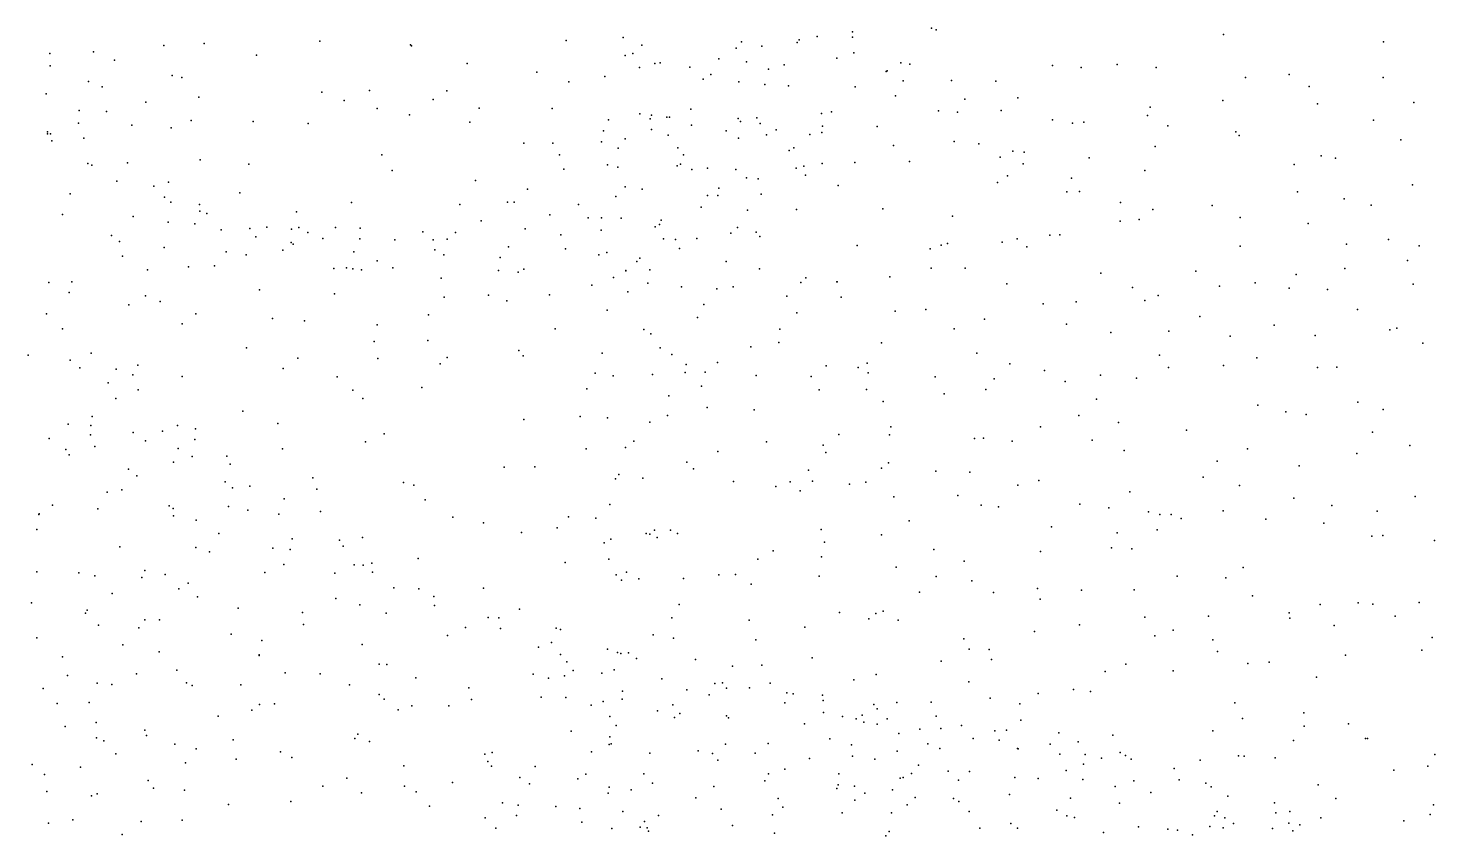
# Model space of a CAD drawing. Header units: metres. Extents: x -23.9 to 23.9, y -27.4 to 27.4.
# Drawn here: x -0.01 to 5.95, y 6.83 to 10.25 of the extents above; entities that cross this region are included whole.
import ezdxf

# ---------------------------------------------------------------- set-up
doc = ezdxf.new("R2010")
doc.units = ezdxf.units.M

msp = doc.modelspace()

# ---------------------------------------------------------------- linework, layer by layer
for p in [(3.8222, 10.2519, 2.9899), (1.2307, 10.197, -28.8408), (2.2737, 10.1993, 12.9782), (2.5161, 10.2122, -4.6904), (3.0176, 10.1939, -8.9267), (3.262, 10.2022, 0.8809), (3.3377, 10.2167, 14.9064), (3.4876, 10.2136, 14.4646), (3.4877, 10.2359, 1.4901), (3.8413, 10.2441, 17.7688), (5.0587, 10.2255, 3.2038), (5.7365, 10.1939, -0.9787), (0.0872, 10.1441, 0.6359), (0.2713, 10.1513, 12.8953), (0.5701, 10.1781, 12.866), (0.7407, 10.187, -28.434), (0.9629, 10.1372, 12.8966), (1.6148, 10.1815, 12.8449), (1.6186, 10.1776, -0.2081), (2.5249, 10.1367, -5.056), (2.5566, 10.1445, -3.9817), (2.5945, 10.1791, -3.5465), (2.9951, 10.1666, 0.3764), (3.1038, 10.1751, 15.3668), (3.2531, 10.1908, 13.4295), (3.4935, 10.147, 1.2371), (0.0885, 10.0923, -12.5939), (0.3606, 10.1164, 0.28), (1.8546, 10.1017, 12.9137), (2.5849, 10.0847, -5.4868), (2.6498, 10.1019, 13.123), (2.6724, 10.1044, -6.0327), (2.7983, 10.086, 15.9228), (2.921, 10.1224, -7.8426), (3.0384, 10.1086, 13.2766), (3.1312, 10.0784, 17.2813), (3.1984, 10.097, 0.5757), (3.4217, 10.1252, 17.5257), (3.692, 10.1048, 2.0929), (3.7301, 10.0991, 2.3417), (4.3352, 10.0932, 3.08), (4.4567, 10.0845, -1.5992), (4.6088, 10.0983, -26.67), (4.7739, 10.0858, 3.1565), (0.2499, 10.0255, 13.2903), (0.6051, 10.0519, 0.134), (0.6459, 10.0431, -12.4744), (2.1499, 10.0659, -11.9075), (2.2854, 10.0251, -0.1646), (2.4381, 10.0471, -29.3359), (2.8551, 10.0362, 16.7741), (2.8874, 10.0553, -7.458), (3.0054, 10.0248, -8.525), (3.1161, 10.0134, -2.4176), (3.6299, 10.068, -1.9148), (3.6344, 10.0712, 17.7862), (3.7015, 10.029, 1.612), (3.9066, 10.0297, 2.5638), (4.0942, 10.0278, 2.7816), (5.1524, 10.0428, 18.04), (5.3371, 10.0551, 2.9643), (5.7362, 10.043, 2.7749), (0.0717, 9.9743, 13.5776), (0.3088, 10.0032, -27.9345), (0.7181, 9.9598, 13.0894), (1.2384, 9.9805, -0.1282), (1.4409, 9.9878, -29.1426), (1.769, 9.9858, -0.2623), (3.2165, 10.007, -29.0798), (3.4986, 10.0036, 14.0929), (3.6697, 9.9652, 1.267), (4.1872, 9.9567, -27.5797), (5.4229, 10.0053, -1.331), (0.2106, 9.9025, 0.3674), (0.3274, 9.8993, 13.5441), (0.4938, 9.9385, -28.2135), (1.3332, 9.9457, 13.0655), (1.473, 9.9113, -0.2549), (1.7102, 9.9499, -12.1532), (1.9056, 9.9129, -29.4088), (2.2147, 9.9118, 13.0813), (2.8023, 9.9088, 13.2335), (3.3982, 9.8969, 17.716), (3.8511, 9.9023, 1.8296), (3.9316, 9.8955, 2.2007), (3.9636, 9.9506, -1.8418), (4.1171, 9.9031, 2.5463), (4.748, 9.9177, 2.9101), (5.0564, 9.9447, -1.5065), (5.4571, 9.9313, -24.8976), (5.8651, 9.9365, -23.9923), (0.2077, 9.8491, 13.7775), (0.434, 9.8407, 0.2181), (0.6858, 9.8601, -28.5208), (0.9477, 9.8558, -0.0308), (1.1811, 9.8483, -12.3473), (1.6109, 9.8845, 13.1167), (1.8663, 9.8542, 13.14), (2.453, 9.8632, 13.1439), (2.5864, 9.8889, -0.1456), (2.6305, 9.8672, 15.768), (2.6353, 9.8833, 16.7483), (2.7008, 9.8743, 17.1105), (2.7125, 9.8752, -29.485), (2.8047, 9.8414, -7.1085), (3.0024, 9.8696, 0.0401), (3.0124, 9.8567, -11.0103), (3.0825, 9.8717, 17.4575), (3.0959, 9.8484, -8.993), (3.3556, 9.89, 0.5254), (3.3603, 9.8368, 14.2382), (3.5925, 9.8351, 0.8924), (4.3349, 9.8632, 2.6587), (4.4194, 9.8495, 18.1778), (4.4672, 9.853, -27.0766), (4.7374, 9.8818, -26.4021), (4.8228, 9.8385, 18.1602), (5.6951, 9.8616, 17.9918), (0.0761, 9.8045, 15.2917), (0.0773, 9.8122, 15.8015), (0.0894, 9.8035, 14.5533), (0.0945, 9.7749, 16.0667), (0.2303, 9.7861, 14.0214), (0.6002, 9.8301, 13.481), (2.4323, 9.8175, 15.9156), (2.5245, 9.7834, -4.266), (2.6359, 9.8221, -3.6088), (2.7061, 9.799, -6.5099), (2.9528, 9.8175, -2.8447), (3.0049, 9.7853, 15.038), (3.123, 9.8003, 14.797), (3.1641, 9.8207, -9.3972), (3.307, 9.8015, 0.2779), (3.3574, 9.8093, 13.8226), (5.1113, 9.8122, 2.7504), (5.1262, 9.7969, 18.116), (5.811, 9.7788, 2.5439), (1.4936, 9.7155, 13.3203), (2.0945, 9.7646, -0.3008), (2.2181, 9.7641, -29.5593), (2.2462, 9.7151, 13.2683), (2.4244, 9.771, 16.3964), (2.4951, 9.7433, -5.157), (2.747, 9.7442, 17.3183), (2.7715, 9.7158, -11.5331), (3.2196, 9.7341, -10.3341), (3.2393, 9.7448, -9.8201), (3.6605, 9.7546, -28.9218), (3.9187, 9.7724, 18.0535), (4.0231, 9.7613, -28.2981), (4.1674, 9.7311, 18.1543), (4.2145, 9.7269, 2.1823), (4.7691, 9.7506, 2.6645), (0.2472, 9.6786, 15.1379), (0.2643, 9.6719, 15.4697), (0.4159, 9.6808, -12.4041), (0.7234, 9.6938, 13.7204), (0.9298, 9.6752, 13.5878), (2.4491, 9.6727, -0.2821), (2.4935, 9.6631, 15.5291), (2.7442, 9.6681, 15.2266), (2.7591, 9.6758, -3.3017), (2.8732, 9.6587, 17.5411), (3.2483, 9.6592, 0.0522), (3.2807, 9.667, -29.3457), (3.3588, 9.6787, -2.4461), (3.4968, 9.6826, 0.457), (3.7291, 9.6869, -2.0743), (4.1137, 9.7054, 1.9419), (4.2105, 9.6777, -27.8622), (4.49, 9.7025, 2.4797), (5.3583, 9.6745, 18.1084), (5.4735, 9.7117, -1.5129), (5.5343, 9.7017, -24.6604), (0.37, 9.603, 15.9), (0.5888, 9.5999, 14.2312), (1.5369, 9.6488, -0.3266), (1.8896, 9.607, -29.5806), (2.2639, 9.6545, 16.7078), (2.8064, 9.6531, -0.1551), (2.9925, 9.653, 13.4652), (3.0386, 9.6184, -8.3412), (3.0874, 9.6129, 13.7143), (3.2878, 9.6295, 14.0445), (4.102, 9.5985, 1.5281), (4.1438, 9.6266, -1.9734), (4.4148, 9.6161, 18.2907), (4.7265, 9.649, -1.7935), (0.1728, 9.55, 16.4606), (0.5277, 9.5821, 14.7414), (0.8922, 9.5542, 13.9281), (2.1099, 9.5697, 16.3828), (2.4841, 9.539, -4.7541), (2.524, 9.5791, -5.5254), (2.5968, 9.5698, -6.0024), (2.8728, 9.543, 14.8148), (2.9165, 9.5434, -29.6228), (2.9204, 9.5736, 17.773), (3.1007, 9.5483, 14.492), (3.4272, 9.5851, 0.219), (4.3951, 9.5586, -27.4757), (4.4489, 9.5595, 2.083), (5.3733, 9.5592, -25.0395), (5.8604, 9.5885, 2.3814), (0.5723, 9.5359, -28.4612), (0.5993, 9.5154, 15.1091), (0.7203, 9.5042, 14.6108), (0.7221, 9.4772, 14.8993), (1.3642, 9.5135, 13.6302), (1.8237, 9.5051, 13.5428), (2.0264, 9.5152, -12.0727), (2.0537, 9.5144, 15.7792), (2.3259, 9.5045, 15.4198), (2.8468, 9.4936, -7.6611), (3.0421, 9.4814, -0.1266), (3.2505, 9.4843, -10.8097), (3.6159, 9.4866, 18.1554), (4.6233, 9.5127, -26.991), (4.7594, 9.483, -26.5084), (5.0116, 9.5005, 2.2941), (5.5706, 9.5292, 2.3287), (5.6846, 9.5027, -24.2694), (0.1408, 9.4628, 16.7419), (0.4392, 9.454, 0.2163), (0.5879, 9.43, 16.0317), (0.7009, 9.4235, 15.6801), (0.7518, 9.467, -12.2998), (1.1312, 9.4734, -29.1635), (1.9146, 9.4359, 16.9061), (2.2045, 9.4609, -0.407), (2.3675, 9.4483, 13.5712), (2.4243, 9.448, -29.776), (2.5078, 9.447, 15.0774), (2.6692, 9.4197, -6.5962), (2.6767, 9.4382, -11.737), (3.9106, 9.4548, 0.9332), (4.621, 9.4344, 18.3146), (4.7016, 9.4411, 2.158), (5.1293, 9.4495, 18.216), (5.4177, 9.425, 18.1696), (0.3479, 9.3739, -12.272), (0.8131, 9.3973, 15.3125), (0.9333, 9.4027, 16.1227), (0.9593, 9.3678, 14.8862), (1.0058, 9.4093, 15.6702), (1.1099, 9.4004, 14.1292), (1.1423, 9.4081, -0.1615), (1.1793, 9.3868, -12.2504), (1.2434, 9.3604, 15.449), (1.2973, 9.4078, 15.7288), (1.4, 9.3592, 16.2537), (1.4018, 9.4043, 15.993), (1.6676, 9.3891, 16.0122), (1.7707, 9.3577, 16.565), (1.805, 9.3861, 16.3003), (2.1, 9.4012, 15.4811), (2.2521, 9.3763, 15.1965), (2.4225, 9.3966, 17.5715), (2.6514, 9.4101, 14.8243), (2.687, 9.3591, 13.7889), (2.8275, 9.3611, 17.9868), (2.9726, 9.383, 14.0684), (3.0007, 9.4073, -2.947), (3.0786, 9.388, 18.0798), (3.0952, 9.3689, -8.6805), (4.1852, 9.36, -28.2805), (4.323, 9.3746, 1.5038), (4.3659, 9.3769, -2.0098), (0.3823, 9.3488, -28.2427), (0.5706, 9.323, 16.5629), (0.8341, 9.3045, -28.9226), (1.0736, 9.3109, 15.1311), (1.1094, 9.3433, 14.3839), (1.118, 9.3368, 16.4538), (1.374, 9.3037, 16.5806), (1.548, 9.3548, 15.4876), (1.7103, 9.3556, -12.1775), (1.7176, 9.3123, 13.8386), (2.0294, 9.3255, 17.2559), (2.2712, 9.317, 14.9443), (2.447, 9.302, 17.8171), (2.7377, 9.3572, 14.5195), (2.7545, 9.3187, -0.3391), (3.5069, 9.3311, 0.0894), (3.8168, 9.3175, 18.2834), (3.8624, 9.3323, -28.9409), (3.8898, 9.3397, -2.1648), (4.1222, 9.3453, 1.1848), (4.2263, 9.3249, 18.3724), (5.13, 9.329, -25.7073), (5.5804, 9.3364, -1.5598), (5.7582, 9.3569, 18.1661), (5.888, 9.3292, 2.2506), (0.3939, 9.2859, 16.7598), (0.6744, 9.2406, 0.0368), (0.7836, 9.2457, 16.9298), (0.9189, 9.2915, 16.693), (1.4729, 9.2669, 14.9749), (1.7562, 9.2911, 15.1778), (1.9941, 9.2798, -0.4991), (2.412, 9.2919, 14.6729), (2.5741, 9.2628, 14.3594), (2.586, 9.2776, -6.1824), (2.9527, 9.2631, -8.1814), (5.8384, 9.2675, -23.8895), (0.5, 9.2286, 17.0356), (1.2896, 9.2337, 14.6668), (1.3433, 9.2372, 14.3518), (1.3703, 9.2326, -0.2929), (1.4066, 9.2287, -29.549), (1.5405, 9.2369, 14.1741), (1.7443, 9.1925, 14.6209), (1.9877, 9.2252, 13.858), (2.0709, 9.2188, 14.8152), (2.0946, 9.2315, 17.5495), (2.4745, 9.1962, -5.4604), (2.5265, 9.2234, 13.9597), (2.5273, 9.2251, -5.8492), (2.6288, 9.2279, -3.7709), (3.0933, 9.2329, -0.2213), (3.2895, 9.1945, -11.107), (3.6455, 9.1978, -29.2598), (3.8207, 9.2357, 0.5172), (3.9645, 9.2355, 0.7745), (4.5389, 9.2139, 1.5911), (4.9427, 9.222, 1.9985), (5.3667, 9.2083, 18.3048), (5.5733, 9.2335, 2.1388), (0.083, 9.1746, 0.7816), (0.1691, 9.1321, -27.9853), (0.1795, 9.1776, 17.2487), (0.975, 9.1439, 17.1782), (1.2922, 9.1259, 17.1653), (1.9458, 9.1212, 14.2699), (2.2032, 9.1217, 14.2773), (2.3836, 9.1636, -0.4996), (2.5355, 9.1343, -4.1157), (2.6207, 9.1718, 18.0553), (2.7623, 9.1561, -7.42), (2.9122, 9.1475, -3.1904), (2.9812, 9.1566, 18.2356), (3.2685, 9.1741, -29.6202), (3.4212, 9.1777, -0.1034), (3.4231, 9.1775, -10.6416), (4.1415, 9.169, 1.0141), (4.6739, 9.1534, 18.3861), (4.7819, 9.119, 1.7797), (5.0417, 9.1591, -1.8067), (5.1936, 9.1729, 2.0269), (5.3376, 9.1509, -25.1421), (5.4994, 9.1453, -24.7389), (5.8628, 9.1678, 18.3177), (0.4207, 9.0793, 17.3347), (0.4921, 9.1179, 0.2494), (0.5541, 9.0934, -28.582), (1.7571, 9.1124, -0.5224), (2.0231, 9.0974, 17.7686), (2.8572, 9.0817, -11.729), (3.2088, 9.1164, -8.9953), (3.4398, 9.1127, 18.4047), (3.7984, 9.0606, 0.2736), (4.2947, 9.0834, 18.4767), (4.4353, 9.0922, 1.3272), (4.7255, 9.0987, -1.9303), (5.6269, 9.0601, -24.4238), (0.0731, 9.0418, 22.7231), (0.6473, 9, 17.4583), (0.7049, 9.042, -12.1722), (1.0296, 9.0223, 17.3927), (1.1651, 9.0122, -29.3688), (1.6907, 9.0382, 17.4994), (2.4486, 9.0573, -29.8944), (2.8312, 9.0265, -7.827), (3.2521, 9.0456, -2.7526), (3.6683, 9.0528, 18.4754), (4.0461, 9.0185, 0.6682), (4.9585, 9.0309, -26.1647), (0.1405, 8.9775, 17.5292), (1.4731, 8.9947, -0.3826), (2.2272, 8.9782, -0.598), (2.6037, 8.9748, -6.5545), (2.6325, 8.9567, 18.2474), (3.1794, 8.9765, -0.3059), (3.9177, 8.9788, 18.5344), (4.3942, 8.9984, -27.9075), (4.5815, 8.9623, -27.3544), (4.8273, 8.9686, 18.5247), (5.0869, 8.9466, -25.8561), (5.2737, 8.9943, 18.4851), (5.4471, 8.9496, 1.9212), (5.764, 8.9734, -24.0848), (5.7941, 8.9809, 18.4747), (0.9194, 8.898, -29.1611), (1.4605, 8.924, 17.5101), (1.6884, 8.9281, 17.7479), (2.0733, 8.8871, -12.1187), (2.6722, 8.8975, -3.7604), (3.0565, 8.9019, 18.4821), (3.175, 8.921, -11.4749), (3.6103, 8.9194, -0.0777), (5.9039, 8.9174, -1.4579), (-0.0053, 8.867, 1.2231), (0.1725, 8.8456, 22.1595), (0.2623, 8.8753, 0.6747), (0.46, 8.8236, -12.0529), (1.138, 8.8546, 17.6836), (1.477, 8.8525, -12.1847), (1.741, 8.8298, -0.5529), (1.7702, 8.8564, -29.7548), (2.0925, 8.864, 18.0776), (2.4268, 8.875, -5.2331), (2.7219, 8.8697, -0.5656), (2.7826, 8.8265, 18.43), (2.9151, 8.8351, -8.2432), (3.3763, 8.822, -9.6194), (3.5495, 8.8334, -10.5763), (4.0146, 8.8756, -29.0246), (4.1539, 8.8303, -2.2075), (4.7876, 8.8666, 1.5219), (5.0597, 8.8229, 18.6231), (5.2007, 8.8556, 1.7832), (0.2135, 8.8128, 23.1525), (0.3675, 8.8078, 22.4631), (0.4382, 8.7829, 0.4631), (0.6478, 8.776, 0.1572), (1.0758, 8.8096, -12.135), (1.3042, 8.7745, -0.3203), (2.3973, 8.7909, 18.2823), (2.474, 8.779, -5.8115), (2.6398, 8.7846, -6.9487), (2.7787, 8.7936, -29.8724), (2.8628, 8.7945, -3.3923), (3.0788, 8.7805, -8.7659), (3.3129, 8.7767, -0.3579), (3.511, 8.8144, -10.9569), (3.5531, 8.7924, -29.5427), (3.8379, 8.7743, 0.0643), (4.0873, 8.7668, 0.449), (4.3009, 8.8012, 18.6375), (4.5375, 8.7818, 1.0961), (4.6906, 8.7691, -27.0586), (4.8258, 8.815, -26.5792), (5.4578, 8.8138, 18.6179), (5.5398, 8.8163, -24.6492), (0.3337, 8.7488, 22.713), (0.4604, 8.7198, 17.7049), (1.3709, 8.7189, -29.5101), (1.663, 8.73, 17.9948), (2.3622, 8.7237, -29.9531), (2.8483, 8.7353, -11.8128), (3.346, 8.7198, 18.6713), (3.5465, 8.7218, -2.6121), (3.8756, 8.7029, -2.4), (4.0517, 8.7214, 18.7263), (4.3878, 8.7547, 0.8582), (0.3659, 8.6836, 22.9828), (1.4132, 8.6829, 17.9264), (2.7099, 8.6943, -7.4768), (2.8713, 8.6451, -0.606), (3.6173, 8.6709, 18.7555), (4.5212, 8.6809, -27.6347), (5.2049, 8.6551, 18.7371), (5.6289, 8.6679, 1.7514), (0.2658, 8.6075, -28.0112), (0.9043, 8.6296, 17.8814), (2.0947, 8.5935, 18.3133), (2.3337, 8.6073, -0.7102), (2.4499, 8.6006, -4.9338), (2.629, 8.5831, -3.9706), (2.7035, 8.6114, 18.5801), (3.0703, 8.6348, -3.0976), (4.4465, 8.6112, 18.739), (5.3238, 8.6265, 1.6385), (5.4092, 8.6153, -24.9814), (5.7359, 8.6367, 18.7345), (0.1639, 8.5742, 1.09), (0.2585, 8.5297, 21.9111), (0.2608, 8.569, 18.0098), (0.4395, 8.5393, 22.1362), (0.5639, 8.5442, 22.9233), (0.6278, 8.5683, 23.2952), (0.7031, 8.5543, -28.6544), (1.053, 8.5772, -0.2289), (1.503, 8.5335, 18.0983), (3.4301, 8.5308, -0.4382), (3.6436, 8.5293, -0.3037), (3.6501, 8.5624, -10.759), (4.2845, 8.5628, -28.3813), (4.614, 8.5814, 0.9614), (4.9031, 8.5483, 1.3186), (5.6907, 8.5404, -1.598), (0.0845, 8.5143, 1.3607), (0.1548, 8.4675, 24.035), (0.2778, 8.4799, 0.8916), (0.4919, 8.5033, -28.3021), (0.6297, 8.4717, 22.5586), (0.7008, 8.5088, 17.9641), (1.0718, 8.4706, -29.1518), (1.4242, 8.5001, -0.4245), (2.3584, 8.4703, 18.5426), (2.5256, 8.476, -4.2989), (2.5612, 8.5026, -6.6838), (3.1229, 8.4995, 18.7872), (3.3636, 8.4858, -9.443), (4.0036, 8.5143, 18.8778), (4.0426, 8.5157, 0.1061), (4.1634, 8.5024, -2.2925), (4.503, 8.5073, 0.7204), (5.1603, 8.4706, 1.4746), (5.8486, 8.4846, -23.9506), (0.1691, 8.4444, 18.2243), (0.6103, 8.4128, 23.6798), (0.69, 8.4379, 0.2731), (0.8371, 8.4388, 23.3338), (0.8511, 8.4056, 0.0515), (2.7849, 8.4134, -0.7413), (2.9168, 8.4593, -3.4002), (3.3738, 8.4545, -2.7956), (3.6395, 8.4102, -10.4236), (4.6387, 8.4626, 18.8339), (5.0329, 8.4178, 18.9034), (5.6242, 8.4501, 18.8693), (0.4196, 8.3844, 0.7018), (0.4555, 8.3559, 21.9517), (1.2011, 8.3477, -11.9741), (2.0111, 8.3921, 18.4494), (2.1414, 8.3943, -29.9092), (2.497, 8.3613, -6.3485), (2.5995, 8.3453, -7.0645), (2.814, 8.3845, 18.8098), (3.3011, 8.3802, -11.6312), (3.6096, 8.3886, -29.4082), (3.84, 8.3748, -0.2009), (3.985, 8.371, -29.0124), (4.9735, 8.3493, -26.2421), (5.3804, 8.3983, 18.913), (0.3292, 8.2866, 21.7216), (0.3916, 8.2959, 18.3046), (0.8291, 8.3296, 18.1695), (0.8603, 8.3043, 22.6575), (0.9334, 8.312, -28.8741), (1.2176, 8.2988, 18.2785), (1.5852, 8.3268, 18.3275), (1.6291, 8.3153, -29.6661), (2.4839, 8.3433, 18.711), (2.9833, 8.3315, -8.59), (3.1629, 8.3101, -3.0788), (3.2234, 8.3299, -9.1606), (3.265, 8.2913, -29.6858), (3.3175, 8.3333, -0.5736), (3.4754, 8.3208, -9.7557), (3.5432, 8.3293, 18.9935), (4.1877, 8.3159, -28.6295), (4.2765, 8.336, 0.2771), (4.6621, 8.288, 0.7358), (5.1269, 8.3142, -25.7297), (0.0986, 8.2319, 1.6236), (0.5918, 8.2287, 0.5292), (0.8437, 8.2256, 23.7723), (1.0798, 8.2578, 23.2036), (1.6773, 8.2541, -0.598), (2.4591, 8.2347, -0.8239), (3.6621, 8.2666, -0.4601), (3.9335, 8.2728, 19.0541), (4.0323, 8.2313, -2.4404), (4.4508, 8.2355, -2.2035), (5.3569, 8.2613, -25.1236), (5.5176, 8.2295, -24.7242), (5.8717, 8.2685, 18.99), (0.0403, 8.1924, -27.385), (0.0411, 8.1951, 21.4217), (0.2898, 8.2151, -27.825), (0.6092, 8.2175, 24.1286), (0.6109, 8.1865, 18.3344), (0.706, 8.1673, 22.0314), (0.9256, 8.2104, 22.3644), (1.0569, 8.1926, 22.7497), (1.233, 8.2048, -0.3654), (1.7943, 8.1799, 18.5331), (2.2845, 8.1814, -12.1621), (2.4004, 8.176, -5.6625), (4.1061, 8.2236, -0.0227), (4.573, 8.2201, -27.5854), (4.7417, 8.2032, 18.9713), (4.7893, 8.1915, -2.0564), (4.8379, 8.1911, 0.8973), (4.8804, 8.1745, -26.556), (5.0573, 8.2071, 1.1857), (5.2388, 8.1725, -25.4211), (5.7103, 8.2063, 1.5871), (0.0317, 8.1283, 1.9254), (0.8033, 8.111, 0.2783), (1.9246, 8.1564, -0.7476), (2.085, 8.1149, 18.7243), (2.2363, 8.1359, -0.8407), (2.6128, 8.1109, -12.1604), (2.6292, 8.1086, -4.1342), (2.6488, 8.1259, -29.8497), (2.7156, 8.1252, 18.9784), (2.7456, 8.1118, -0.8703), (3.3551, 8.1282, -9.4848), (3.6102, 8.1062, -10.011), (3.7278, 8.1649, -11.2415), (4.3311, 8.1391, -28.2853), (4.6092, 8.1142, 0.5584), (4.7788, 8.1269, -26.8972), (5.4843, 8.1548, 19.0816), (0.3835, 8.0541, 21.5409), (0.7055, 8.052, -28.358), (1.0317, 8.0494, 23.9899), (1.114, 8.0883, 23.7576), (1.3139, 8.0833, 23.0781), (1.3297, 8.0577, 23.6249), (1.412, 8.094, -29.3534), (2.4352, 8.0711, -6.1083), (2.4632, 8.0866, 18.9242), (2.6598, 8.0943, -7.6155), (3.3692, 8.075, -11.8097), (4.585, 8.0506, 19.0899), (4.6705, 8.047, -27.261), (5.6876, 8.0993, -1.5604), (5.7344, 8.1026, -24.3273), (5.9534, 8.0821, -24.0018), (0.7634, 8.0339, 24.265), (1.1051, 8.0431, 18.5166), (1.6475, 8.0056, -12.0832), (2.2706, 7.9882, -29.7601), (2.4544, 8.0032, -4.9216), (3.0862, 8.003, -3.2954), (3.1507, 8.0385, 19.1271), (3.3555, 8.0125, -0.7177), (3.8313, 8.0439, -10.8094), (3.9612, 7.994, -0.3285), (4.2838, 8.0344, 19.1562), (0.0311, 7.9486, 2.1362), (0.2097, 7.9445, -11.7661), (0.2771, 7.9316, 18.6632), (0.4888, 7.9545, -27.8984), (0.5747, 7.9369, 24.4449), (0.9975, 7.9458, -0.0773), (1.0783, 7.9794, 22.1908), (1.2941, 7.9432, 23.9102), (1.3754, 7.9785, 18.64), (1.4142, 7.977, 22.6431), (1.4503, 7.9853, -0.5501), (1.4531, 7.9474, 22.3965), (2.486, 7.9366, -6.6234), (2.5302, 7.9476, -0.9101), (2.921, 7.9366, -8.4965), (2.9924, 7.9373, -0.8872), (3.3455, 7.9309, 19.2436), (3.6729, 7.9688, -0.6302), (3.8414, 7.9298, -2.6272), (4.8623, 7.9309, 0.763), (5.1433, 7.9667, 1.1421), (0.4758, 7.9246, 0.961), (0.6329, 7.8766, -11.8549), (0.6727, 7.9002, 21.6676), (1.5435, 7.8815, 23.717), (1.6501, 7.8762, 23.1454), (1.9234, 7.879, 18.8576), (2.5088, 7.914, 19.091), (2.5821, 7.9194, -7.3158), (2.771, 7.9209, -8.0599), (3.0585, 7.8971, -8.8706), (3.9935, 7.9101, 19.2931), (4.2718, 7.8789, -0.0397), (4.4572, 7.8715, 19.2338), (4.6812, 7.872, -2.1478), (5.0689, 7.923, -25.9283), (0.0091, 7.8171, 2.3491), (0.3504, 7.8578, 1.3782), (0.712, 7.8427, 0.5051), (1.2978, 7.836, 22.1687), (1.3994, 7.8085, -29.1286), (1.7135, 7.8451, 22.7321), (2.753, 7.8109, -3.9458), (3.7706, 7.8628, -11.4968), (4.0853, 7.8613, -28.6161), (4.2826, 7.8334, -28.1285), (5.1827, 7.8467, -25.572), (5.4692, 7.81, 19.249), (5.6293, 7.8174, 1.5127), (5.6924, 7.8115, -24.522), (5.8883, 7.8191, -1.416), (0.2381, 7.7734, 1.7806), (0.2446, 7.786, -27.322), (0.8842, 7.7954, 21.7957), (1.1578, 7.776, 24.3731), (1.5117, 7.7742, 18.878), (1.7167, 7.8062, -0.7409), (1.9442, 7.7561, 22.6429), (1.9893, 7.7537, -0.8842), (2.076, 7.7905, -12.215), (2.7218, 7.7534, -0.9759), (3.433, 7.7766, -0.8067), (3.5565, 7.7504, -11.852), (3.5868, 7.7727, -2.8115), (3.6171, 7.782, -29.24), (4.7261, 7.7564, 19.2618), (4.9953, 7.7606, 19.2151), (5.3376, 7.7746, -1.7395), (5.3406, 7.7529, 1.2467), (5.7864, 7.7609, 19.3112), (0.2934, 7.7223, 21.391), (0.4637, 7.7123, -27.6152), (0.4894, 7.746, 1.1326), (0.5513, 7.7459, 24.6387), (1.1619, 7.7254, 21.9543), (1.8484, 7.7132, 23.7614), (1.9966, 7.7082, 23.4713), (2.2321, 7.7104, -1.0109), (2.2509, 7.705, -29.5764), (3.0498, 7.744, 19.3209), (3.2858, 7.7145, -3.1111), (3.6802, 7.7446, -10.046), (4.2581, 7.6968, 19.3879), (4.4489, 7.7245, -27.6495), (4.8466, 7.7013, -26.6759), (5.5279, 7.7213, -24.8543), (0.0311, 7.6695, 24.893), (0.3959, 7.6391, 24.7963), (0.855, 7.6854, 24.5924), (0.9847, 7.6587, -0.1276), (1.4104, 7.6416, 22.0192), (1.7719, 7.6787, 24.0143), (2.1575, 7.6294, 19.1793), (2.2115, 7.649, 22.5894), (2.6432, 7.6827, -7.7387), (2.7293, 7.668, -12.269), (3.0775, 7.6607, -3.4273), (3.9588, 7.6645, -10.7715), (4.7681, 7.6774, 0.4827), (5.0146, 7.6609, 0.7849), (5.9434, 7.6704, -24.2353), (0.141, 7.5894, 2.2577), (0.5502, 7.6096, 0.8595), (0.9733, 7.5967, 18.7707), (0.9742, 7.5948, 21.6613), (2.2508, 7.5981, 23.016), (2.45, 7.6214, -5.488), (2.4911, 7.6066, -6.9439), (2.5058, 7.6036, 19.3156), (2.5388, 7.6054, -1.0602), (2.5724, 7.5816, -4.468), (2.8217, 7.5782, -29.5745), (3.3166, 7.5845, -29.3748), (3.8633, 7.5709, 19.5452), (3.982, 7.6214, -11.2551), (4.067, 7.6202, -2.5327), (4.0766, 7.5772, -28.3851), (5.0344, 7.6119, -26.0476), (5.5768, 7.5956, 19.3652), (5.8998, 7.6171, 1.6107), (0.1611, 7.5104, -11.7421), (0.4535, 7.5166, 1.2359), (0.6247, 7.5328, -11.8164), (1.0839, 7.5208, -28.3219), (1.2318, 7.5175, 24.6171), (1.4821, 7.5578, 19.009), (1.5148, 7.5565, -12.0922), (2.1347, 7.5148, 23.9639), (2.2772, 7.5675, 23.2587), (2.3039, 7.5311, 23.5706), (2.426, 7.5202, -6.1931), (2.477, 7.5331, 22.7242), (2.9794, 7.5499, -1.0682), (3.1036, 7.5539, -12.2714), (3.5876, 7.5143, -0.8821), (4.5579, 7.527, -27.2261), (4.6455, 7.5577, 0.2447), (4.8465, 7.5296, 19.3922), (5.162, 7.5603, 19.3318), (5.2523, 7.5667, -25.4076), (0.0581, 7.4543, 2.6289), (0.2873, 7.4768, 18.8503), (0.3498, 7.4711, 1.6712), (0.6653, 7.479, 18.7848), (0.6894, 7.467, 0.3089), (0.8964, 7.4707, -28.0145), (1.3559, 7.4703, 21.7881), (1.6371, 7.5003, -0.8265), (1.8623, 7.4575, -29.2123), (2.1989, 7.498, -1.1533), (2.2673, 7.5081, -12.3617), (2.6792, 7.4958, 23.0564), (2.9035, 7.4761, 22.8839), (2.9366, 7.479, -8.6461), (2.9539, 7.4556, 23.2436), (3.0508, 7.4577, 22.6466), (3.138, 7.4772, -9.1167), (3.4933, 7.4912, -9.7812), (3.9796, 7.4829, -0.6513), (4.4244, 7.4508, -0.1295), (5.4532, 7.5021, 1.2213), (0.1174, 7.3916, 21.0894), (0.2532, 7.3954, 2.0572), (1.4822, 7.4298, -28.6941), (1.5032, 7.4098, 24.6173), (1.8734, 7.4085, 22.0193), (2.1684, 7.4175, 19.3716), (2.2724, 7.4159, -29.367), (2.4309, 7.3994, 23.865), (2.5111, 7.4094, -7.2514), (2.513, 7.4432, -4.7999), (2.7857, 7.4496, 22.4), (2.88, 7.4272, 23.6788), (3.2004, 7.3935, 22.4521), (3.2092, 7.4361, 19.5757), (3.2362, 7.4323, 22.9908), (3.3599, 7.4261, 22.78), (3.3625, 7.4041, 23.2662), (3.6753, 7.3959, -2.8065), (3.8204, 7.3966, -11.9118), (4.0707, 7.4141, -10.9987), (4.274, 7.4334, -0.3456), (4.4952, 7.4423, 19.5155), (5.1077, 7.3935, 0.7332), (0.8003, 7.3368, -27.703), (0.9419, 7.3623, 21.463), (0.9755, 7.3874, 24.8405), (1.0379, 7.3892, -0.3142), (1.5627, 7.365, 19.134), (1.6206, 7.3807, 21.8222), (1.7774, 7.3807, 24.5326), (2.3798, 7.3842, 22.1967), (2.4598, 7.3359, -5.6934), (2.6607, 7.3594, -12.4001), (2.7263, 7.3857, 22.1344), (2.7333, 7.3318, -8.0828), (2.7564, 7.3492, 19.5644), (2.953, 7.3391, -29.3323), (3.3646, 7.3531, 23.7038), (3.4449, 7.3367, 22.3672), (3.5289, 7.3416, -12.1861), (3.5772, 7.3865, 23.1218), (3.5926, 7.3689, 22.6389), (3.8419, 7.3378, 22.6829), (4.1969, 7.39, -27.9371), (5.3992, 7.3512, 19.4613), (0.1509, 7.2942, 2.4539), (0.2827, 7.3105, -27.0587), (0.4885, 7.2775, 0.9402), (2.2954, 7.2742, 21.9191), (2.4858, 7.2975, 24.1208), (2.9625, 7.3305, 21.9595), (3.2844, 7.3045, -1.0889), (3.5031, 7.3261, 19.7167), (3.5356, 7.3127, -28.8564), (3.5913, 7.3043, 23.8385), (3.6346, 7.3268, 23.5884), (3.7725, 7.2825, 22.3601), (3.8614, 7.2852, -28.4227), (3.9491, 7.2975, 23.4431), (4.0901, 7.2758, -11.5897), (4.1394, 7.2784, 22.6268), (4.2006, 7.3199, 22.9303), (5.0136, 7.2748, -1.9184), (5.1394, 7.3278, -25.6996), (5.4014, 7.2953, 1.0434), (5.5882, 7.3049, -24.7859), (0.2843, 7.2452, 1.8312), (0.3153, 7.2324, 21.1688), (0.4969, 7.2554, 18.9261), (0.6168, 7.2183, 0.3341), (0.8629, 7.2372, -0.1235), (1.3784, 7.2435, -28.3), (1.3917, 7.2613, 21.4938), (1.4414, 7.2307, -0.8455), (2.4563, 7.2172, 24.4203), (2.4589, 7.2499, -6.6801), (2.4644, 7.2197, -1.3198), (2.9487, 7.219, -3.7651), (3.1302, 7.2222, -29.0739), (3.3913, 7.2415, 21.8624), (3.4835, 7.2154, -3.0539), (3.6841, 7.2646, -0.9713), (3.8067, 7.2206, 22.0857), (3.9988, 7.2426, -10.6629), (4.1088, 7.2355, -2.531), (4.3243, 7.2184, 23.6502), (4.3614, 7.2674, 23.1793), (4.4431, 7.2294, 22.8791), (4.5904, 7.2577, -2.1905), (5.3564, 7.2349, -1.6984), (5.661, 7.2424, -1.5041), (5.67, 7.2434, 19.5461), (0.3667, 7.1784, 1.4253), (0.7073, 7.1994, -11.918), (0.8762, 7.1551, 25.1008), (1.0637, 7.1865, 19.0016), (1.112, 7.1626, -27.85), (1.9297, 7.1769, 21.6847), (1.9608, 7.1829, -28.9158), (2.3818, 7.1871, -29.0808), (2.6286, 7.1803, 21.6047), (2.8329, 7.1908, 24.2856), (2.8938, 7.1793, -1.3235), (3.075, 7.1802, 21.5192), (3.3051, 7.1584, -9.4796), (3.4877, 7.1684, 21.5828), (3.5818, 7.156, 20.0874), (3.6773, 7.1896, 24.1988), (3.8575, 7.2001, 19.8929), (4.1869, 7.2012, 22.3387), (4.1892, 7.1993, 23.9866), (4.366, 7.1767, 22.5524), (4.4734, 7.1746, -0.2546), (4.5421, 7.1589, 23.888), (4.6208, 7.1832, 23.5784), (4.6434, 7.1712, -0.0262), (4.6679, 7.1548, 23.0088), (5.1222, 7.1698, 0.6096), (5.1466, 7.1678, 19.5802), (5.2777, 7.1614, 0.8015), (5.9548, 7.1745, 1.539), (0.0124, 7.1322, 20.9283), (0.2161, 7.1208, -11.8349), (0.6621, 7.1399, 0.0869), (1.5863, 7.127, 19.2086), (1.9417, 7.1456, -1.2346), (1.9574, 7.1255, 19.3343), (2.1431, 7.1247, -1.3875), (2.6032, 7.0938, 19.8471), (2.9169, 7.1509, 19.8304), (3.132, 7.0932, 21.276), (3.2006, 7.1123, 19.9298), (3.4301, 7.093, 24.4396), (3.7374, 7.0949, 20.3404), (3.7673, 7.1295, 21.6123), (3.8933, 7.1051, 20.1461), (3.9836, 7.1027, 24.3594), (4.3922, 7.1078, 19.7593), (4.4657, 7.1337, 24.2024), (4.8505, 7.1164, 23.8359), (4.9604, 7.1507, -25.9937), (5.7816, 7.1082, 1.3312), (5.9249, 7.1251, -24.3624), (0.0643, 7.0909, 25.3374), (0.503, 7.0647, 25.288), (1.2433, 7.0405, -12.1545), (1.3452, 7.0744, 19.1319), (1.5887, 7.0409, 21.3962), (1.7933, 7.0563, -28.5593), (2.0784, 7.0782, 21.4371), (2.1194, 7.0512, 19.5421), (2.3237, 7.0716, 21.3726), (2.3574, 7.0914, 19.7041), (2.4561, 7.0373, -6.1546), (2.6398, 7.0538, -4.7374), (2.9004, 7.039, 24.5515), (3.116, 7.0639, -1.3436), (3.4262, 7.0472, 21.097), (3.4962, 7.0414, -1.1451), (3.6896, 7.0744, 24.4524), (3.7021, 7.0772, 21.3068), (3.9361, 7.0668, 21.4395), (4.1747, 7.0775, 19.8999), (4.2746, 7.0741, 24.392), (4.4626, 7.0698, -27.0436), (4.6006, 7.0398, 24.4337), (4.6787, 7.0638, 22.665), (4.8718, 7.0677, 0.2119), (4.9845, 7.0534, 24.238), (5.0068, 7.0383, 23.53), (5.4607, 7.0468, 0.9609), (0.0741, 7.0185, 2.4157), (0.2628, 6.9999, -26.7906), (0.287, 7.0087, 1.681), (0.5265, 7.0321, -27.0103), (0.6567, 7.0237, 21.2604), (1.1083, 6.9764, 21.3256), (1.4071, 7.0125, -28.0105), (1.6389, 7.017, -1.1086), (2.4528, 7.0117, 24.6405), (2.5501, 7.0258, -5.0742), (2.8242, 6.991, 21.0672), (3.1725, 6.9885, 20.2063), (3.4207, 7.0306, 20.2762), (3.498, 6.9812, -28.5243), (3.5395, 7.0109, -12.3978), (3.6568, 7.0256, 21.0208), (3.7534, 6.9924, -28.25), (3.9159, 6.9894, -1.0266), (3.9376, 6.9766, -12.2039), (4.1527, 7.0062, 21.5566), (4.4117, 6.9896, 21.9355), (4.7511, 7.0143, 19.7562), (5.0782, 6.9981, 23.2898), (5.5357, 6.9893, 19.6521), (0.8435, 6.9634, -0.3277), (1.6948, 6.9562, 25.0109), (2.0047, 6.9702, 21.2134), (2.0632, 6.9163, -12.4661), (2.0705, 6.9599, 24.857), (2.2303, 6.9545, -28.7497), (2.3325, 6.9459, -1.5093), (2.5137, 6.9332, -7.4443), (2.6648, 6.9168, -1.5111), (2.9312, 6.9436, -3.9581), (3.149, 6.9194, -28.7028), (3.1927, 6.9527, 20.9072), (3.4442, 6.9282, 20.538), (3.6521, 6.9276, 24.6636), (3.7196, 6.9613, 20.6471), (3.9814, 6.9331, 20.9939), (4.3536, 6.9398, 20.0958), (4.3954, 6.9157, 21.6336), (4.618, 6.9688, 22.2091), (5.0211, 6.9155, 19.773), (5.0327, 6.9332, 22.7821), (5.2755, 6.9698, -25.4552), (5.2817, 6.9279, 23.5955), (5.3397, 6.9343, 24.2748), (5.9348, 6.9216, 1.381), (5.9494, 6.9615, -1.3118), (0.0814, 6.8842, 21.0144), (0.184, 6.8981, 2.0872), (0.4741, 6.8912, 0.7792), (0.6475, 6.8976, 0.0102), (1.9317, 6.9068, -1.3829), (1.9759, 6.8635, 19.365), (2.3413, 6.8891, 20.9763), (2.4672, 6.8615, -6.9122), (2.5871, 6.868, 24.8142), (2.6056, 6.8917, 20.921), (2.6178, 6.8651, 20.029), (2.9787, 6.8745, 20.3529), (4.0273, 6.8635, 20.7479), (4.1584, 6.883, 20.5102), (4.1861, 6.8636, -0.849), (4.428, 6.9079, -2.3642), (4.699, 6.8684, 21.974), (4.8231, 6.8582, -26.1996), (4.8646, 6.8553, 0.0548), (5.0019, 6.8698, 24.6805), (5.0584, 6.8639, -1.931), (5.0656, 6.9075, 0.3637), (5.1015, 6.8825, -25.7274), (5.2672, 6.8621, 22.9172), (5.336, 6.8844, 0.6996), (5.382, 6.8769, 23.379), (5.4719, 6.9064, -25.0631), (5.8228, 6.8947, 19.7325), (0.3932, 6.8368, 1.1076), (2.6234, 6.8497, -7.8695), (3.1564, 6.8415, 24.8167), (3.6293, 6.8305, -10.0161), (3.6425, 6.8489, -1.1892), (4.5502, 6.8445, 24.7401), (4.9278, 6.8342, 22.2363), (5.3527, 6.8518, 24.5684)]:
    msp.add_point(p)

doc.saveas('drawing.dxf')
